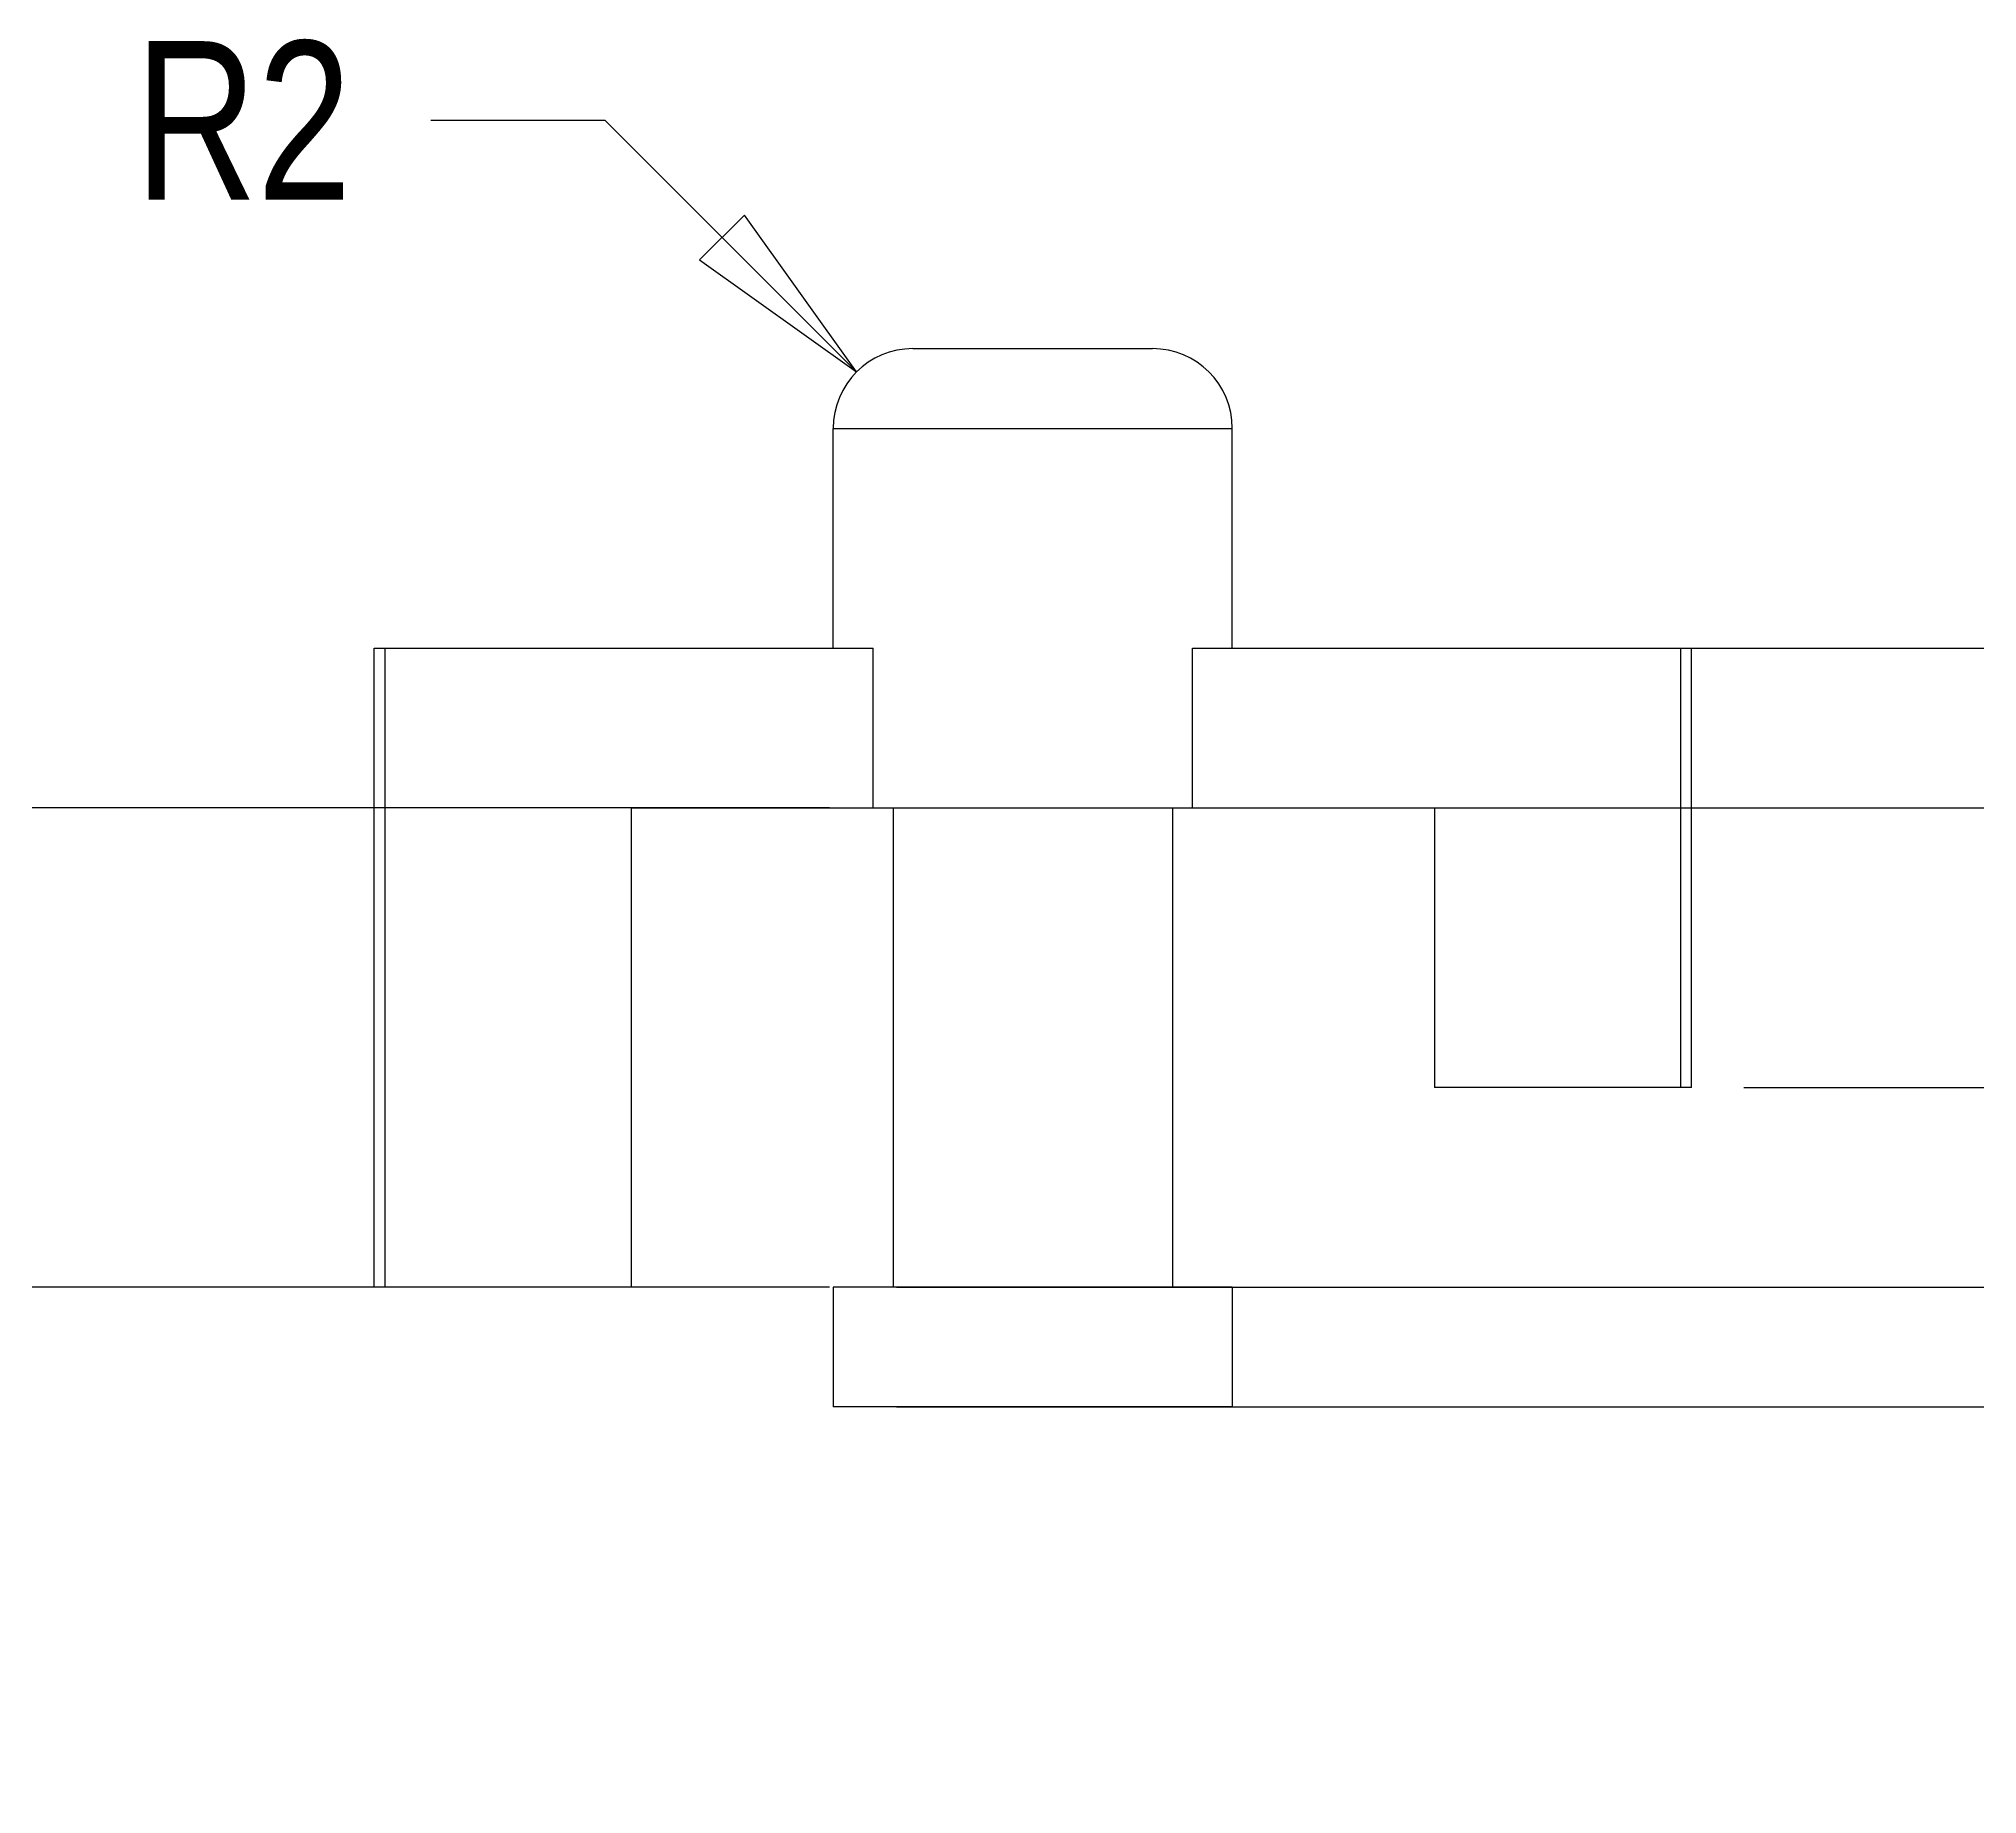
# Model space of a CAD drawing. Header units: millimetres. Extents: x 0 to 297, y 0 to 210.
# Drawn here: x 51.38 to 99.94, y 140.11 to 184.06 of the extents above; entities that cross this region are included whole.
import ezdxf

# ---------------------------------------------------------------- set-up
doc = ezdxf.new("R2010")
doc.units = ezdxf.units.MM
doc.header["$LTSCALE"] = 0.64311
doc.header["$MEASUREMENT"] = 0
doc.layers.get('0').update_dxf_attribs({"linetype": 'CONTINUOUS'})
doc.styles.get("Standard").update_dxf_attribs({"font": 'txt', "width": 0.8})
doc.dimstyles.new('DIMSTYLE_1', dxfattribs={"dimtxt": 0.15625, "dimasz": 0.1875, "dimexe": 0.125, "dimexo": 0.625, "dimgap": 0.078125, "dimtad": 1, "dimzin": 4, "dimtxsty": 'STANDARD', "dimblk": 'CLOSED', "dimblk1": 'CLOSED', "dimblk2": 'CLOSED', "dimcen": 2.5, "dimazin": 1, "dimtfac": 1, "dimtmove": 0, "dimatfit": 3, "dimldrblk": 'CLOSED', "dimtzin": 4})
doc.dimstyles.new('DIMSTYLE_3', dxfattribs={"dimtxt": 0.15625, "dimasz": 0.1875, "dimexe": 0.125, "dimexo": 0.625, "dimtad": 1, "dimzin": 4, "dimtxsty": 'STANDARD', "dimblk": 'CLOSED', "dimblk1": 'CLOSED', "dimblk2": 'CLOSED', "dimcen": 2.5, "dimazin": 1, "dimtfac": 1, "dimtmove": 0, "dimatfit": 3, "dimldrblk": 'CLOSED', "dimtzin": 4})

# ---------------------------------------------------------------- blocks, each defined once
blk = doc.blocks.new('_CLOSED')
at = {"color": 0, "linetype": 'ByBlock'}
for p, q in [((0, 0), (-1, 0.167)), ((-1, 0.167), (-1, -0.167)), ((-1, -0.167), (0, 0)), ((-1, 0), (0, 0))]:
    blk.add_line(p, q, dxfattribs=at)
blk = doc.blocks.new('*D1')
at = {"color": 2, "linetype": 'Continuous', "transparency": 16777216}
for p, q in [((18.539, 164.807), (18.539, 177.507)), ((71.192, 164.807), (15.364, 164.807)), ((71.192, 152.807), (15.364, 152.807)), ((18.539, 152.807), (18.539, 140.107))]:
    blk.add_line(p, q, dxfattribs=at)
at = {"color": 2, "linetype": 'Continuous', "transparency": 16777216, "xscale": 4.762499999999999, "yscale": 4.762499999999999, "zscale": 4.762499999999999}
for p, rotation in [((18.539, 164.807), -90.00000000000001), ((18.539, 152.807), 90)]:
    blk.add_blockref('_CLOSED', p, dxfattribs=dict(at, rotation=rotation))
at = {"color": 2, "linetype": 'Continuous', "transparency": 16777216, "insert": (18.539, 160.791), "char_height": 3.9688, "width": 6.35, "attachment_point": 2, "line_spacing_factor": 0.9}
blk.add_mtext('12', dxfattribs=at)
blk = doc.blocks.new('*D3')
at = {"color": 2, "linetype": 'Continuous', "transparency": 16777216}
for p, q in [((109.862, 152.807), (109.862, 165.507)), ((72.867, 152.807), (113.037, 152.807)), ((72.867, 149.807), (113.037, 149.807)), ((109.862, 149.807), (109.862, 144.806)), ((109.862, 144.806), (114.228, 144.806))]:
    blk.add_line(p, q, dxfattribs=at)
at = {"color": 2, "linetype": 'Continuous', "transparency": 16777216, "xscale": 4.762499999999999, "yscale": 4.762499999999999, "zscale": 4.762499999999999}
for p, rotation in [((109.862, 152.807), -90.00000000000001), ((109.862, 149.807), 90)]:
    blk.add_blockref('_CLOSED', p, dxfattribs=dict(at, rotation=rotation))
at = {"color": 2, "linetype": 'Continuous', "transparency": 16777216, "insert": (116.212, 146.79), "char_height": 3.969, "width": 3.175, "attachment_point": 1, "line_spacing_factor": 0.9}
blk.add_mtext('3', dxfattribs=at)
blk = doc.blocks.new('*D5')
at = {"color": 2, "linetype": 'Continuous', "transparency": 16777216}
for p, q in [((133.146, 168.807), (133.146, 181.507)), ((81.867, 168.807), (136.321, 168.807)), ((81.867, 164.807), (136.321, 164.807)), ((133.146, 164.807), (133.146, 152.107))]:
    blk.add_line(p, q, dxfattribs=at)
at = {"color": 2, "linetype": 'Continuous', "transparency": 16777216, "xscale": 4.762499999999999, "yscale": 4.762499999999999, "zscale": 4.762499999999999}
for p, rotation in [((133.146, 168.807), -90.00000000000001), ((133.146, 164.807), 90)]:
    blk.add_blockref('_CLOSED', p, dxfattribs=dict(at, rotation=rotation))
at = {"color": 2, "linetype": 'Continuous', "transparency": 16777216, "insert": (133.146, 168.791), "char_height": 3.969, "width": 3.175, "attachment_point": 2, "line_spacing_factor": 0.9}
blk.add_mtext('4', dxfattribs=at)
blk = doc.blocks.new('*D8')
at = {"color": 2, "linetype": 'Continuous', "transparency": 16777216}
for p, q in [((122.376, 164.807), (122.376, 177.507)), ((94.092, 164.807), (125.551, 164.807)), ((94.092, 157.807), (125.551, 157.807)), ((122.376, 157.807), (122.376, 145.107))]:
    blk.add_line(p, q, dxfattribs=at)
at = {"color": 2, "linetype": 'Continuous', "transparency": 16777216, "xscale": 4.762499999999999, "yscale": 4.762499999999999, "zscale": 4.762499999999999}
for p, rotation in [((122.376, 164.807), -90.00000000000001), ((122.376, 157.807), 90)]:
    blk.add_blockref('_CLOSED', p, dxfattribs=dict(at, rotation=rotation))
at = {"color": 2, "linetype": 'Continuous', "transparency": 16777216, "insert": (122.376, 163.291), "char_height": 3.969, "width": 3.175, "attachment_point": 2, "line_spacing_factor": 0.9}
blk.add_mtext('7', dxfattribs=at)
blk = doc.blocks.new('*D10')
at = {"color": 2, "linetype": 'Continuous', "transparency": 16777216}
for p, q in [((65.565, 182.021), (61.199, 182.021)), ((71.865, 175.721), (65.565, 182.021))]:
    blk.add_line(p, q, dxfattribs=at)
at = {"color": 2, "linetype": 'Continuous', "transparency": 16777216, "xscale": 4.762499999999999, "yscale": 4.762499999999999, "zscale": 4.762499999999999, "rotation": -45.00000000000002}
blk.add_blockref('_CLOSED', (71.865, 175.721), dxfattribs=at)
at = {"color": 2, "linetype": 'Continuous', "transparency": 16777216, "insert": (59.215, 184.006), "char_height": 3.9688, "width": 6.35, "attachment_point": 3, "line_spacing_factor": 0.9}
blk.add_mtext('R2', dxfattribs=at)

msp = doc.modelspace()

# ---------------------------------------------------------------- linework, layer by layer
at = {"color": 7, "linetype": 'Continuous'}
for p, q in [((73.279, 176.307), (79.279, 176.307)), ((71.279, 168.807), (71.279, 174.307)), ((71.279, 174.307), (81.279, 174.307)), ((81.279, 168.807), (81.279, 174.307)), ((59.779, 152.807), (59.779, 168.807)), ((59.779, 168.807), (72.279, 168.807)), ((60.054, 152.807), (60.054, 168.807)), ((72.279, 164.807), (72.279, 168.807)), ((80.279, 164.807), (80.279, 168.807)), ((80.279, 168.807), (92.779, 168.807)), ((92.504, 168.807), (92.504, 157.807)), ((92.779, 157.807), (92.779, 168.807)), ((66.217, 164.807), (66.217, 152.807)), ((66.217, 164.807), (86.341, 164.807)), ((72.779, 164.807), (72.779, 152.807)), ((79.779, 164.807), (79.779, 152.807)), ((86.341, 164.807), (86.341, 157.807)), ((92.779, 157.807), (86.341, 157.807)), ((66.217, 152.807), (59.779, 152.807)), ((81.279, 152.807), (71.279, 152.807)), ((71.279, 152.807), (71.279, 149.807)), ((81.279, 152.807), (81.279, 149.807)), ((81.279, 149.807), (71.279, 149.807))]:
    msp.add_line(p, q, dxfattribs=at)
for centre, start, end in [((73.279, 174.307), 90, 180), ((79.279, 174.307), 0, 90)]:
    msp.add_arc(centre, 2, start, end, dxfattribs=at)

# ---------------------------------------------------------------- dimensions: what is measured, and where the dimension line sits
at = {"color": 2, "linetype": 'Continuous'}
dim = msp.add_radius_dim(center=(73.279, 174.307), mpoint=(71.865, 175.721), text='R<>', dimstyle='DIMSTYLE_3', dxfattribs=at)
dim.commit()
dim.dimension.update_dxf_attribs({"geometry": '*D10', "text_midpoint": (56.04, 182.021), "dimtype": 164})
for base, p1, p2, angle, picture, middle in [((133.146, 168.807), (80.279, 164.807), (80.279, 168.807), 90, '*D5', (133.246, 166.807)), ((18.539, 152.807), (72.779, 164.807), (72.779, 152.807), 270, '*D1', (18.936, 158.807)), ((122.376, 157.807), (92.504, 164.807), (92.504, 157.807), 270, '*D8', (122.376, 161.307)), ((109.862, 149.807), (71.279, 152.807), (71.279, 149.807), 270, '*D3', (117.899, 144.806))]:
    dim = msp.add_linear_dim(base=base, p1=p1, p2=p2, angle=angle, dimstyle='DIMSTYLE_1', dxfattribs=at)
    dim.commit()
    dim.dimension.update_dxf_attribs({"geometry": picture, "text_midpoint": middle, "dimtype": 160})

doc.saveas('drawing.dxf')
